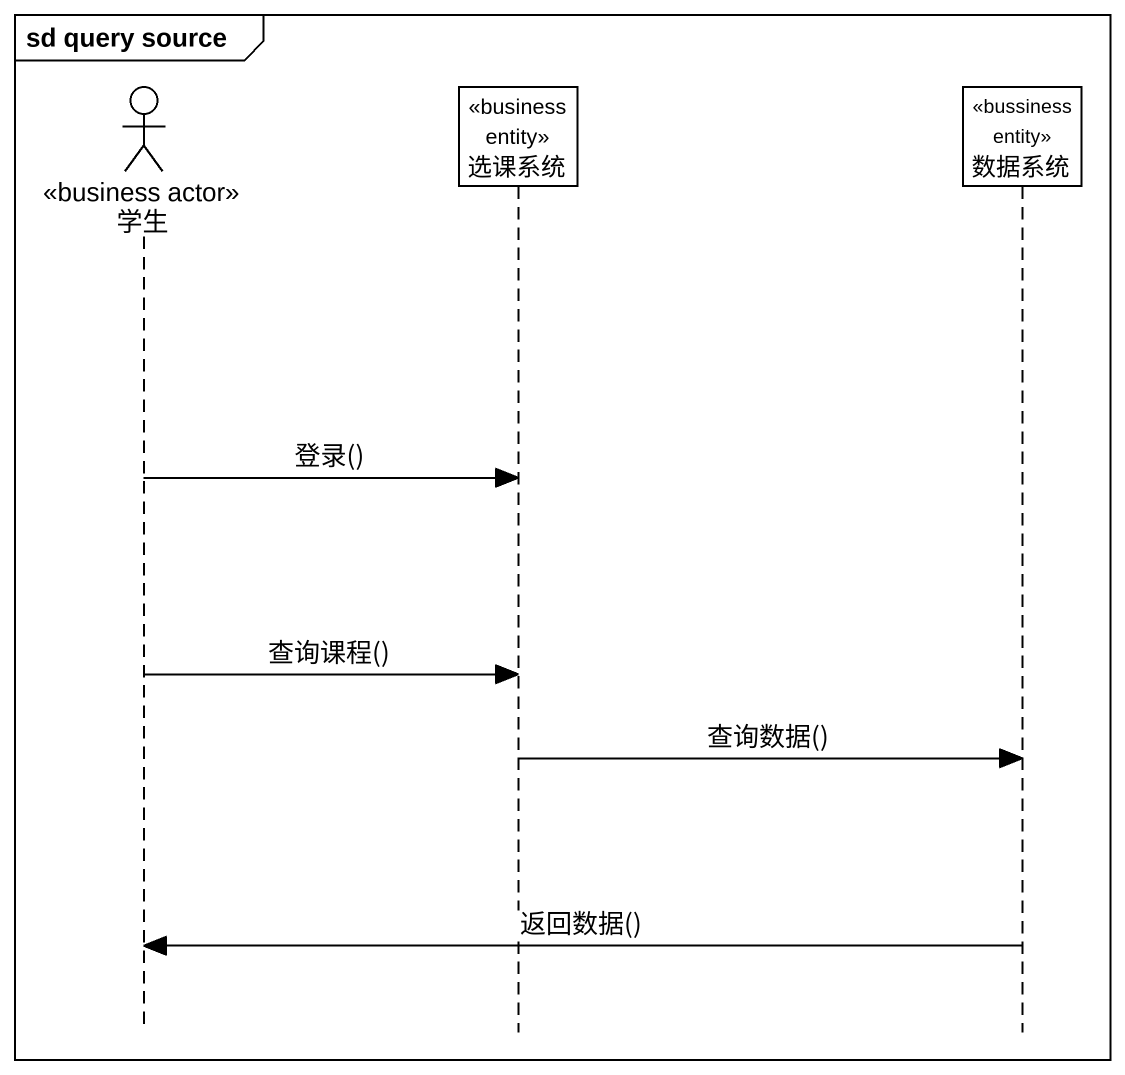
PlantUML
@startuml
mainframe sd query source
hide footbox
actor 学生 <<business actor>>
participant 选课系统 <<business entity>>
participant 数据系统 <<bussiness entity>>

学生 -> 选课系统 : 登录()
学生 -> 选课系统 : 查询课程()
选课系统 -> 数据系统 : 查询数据()
数据系统 -> 学生 : 返回数据()
@enduml
